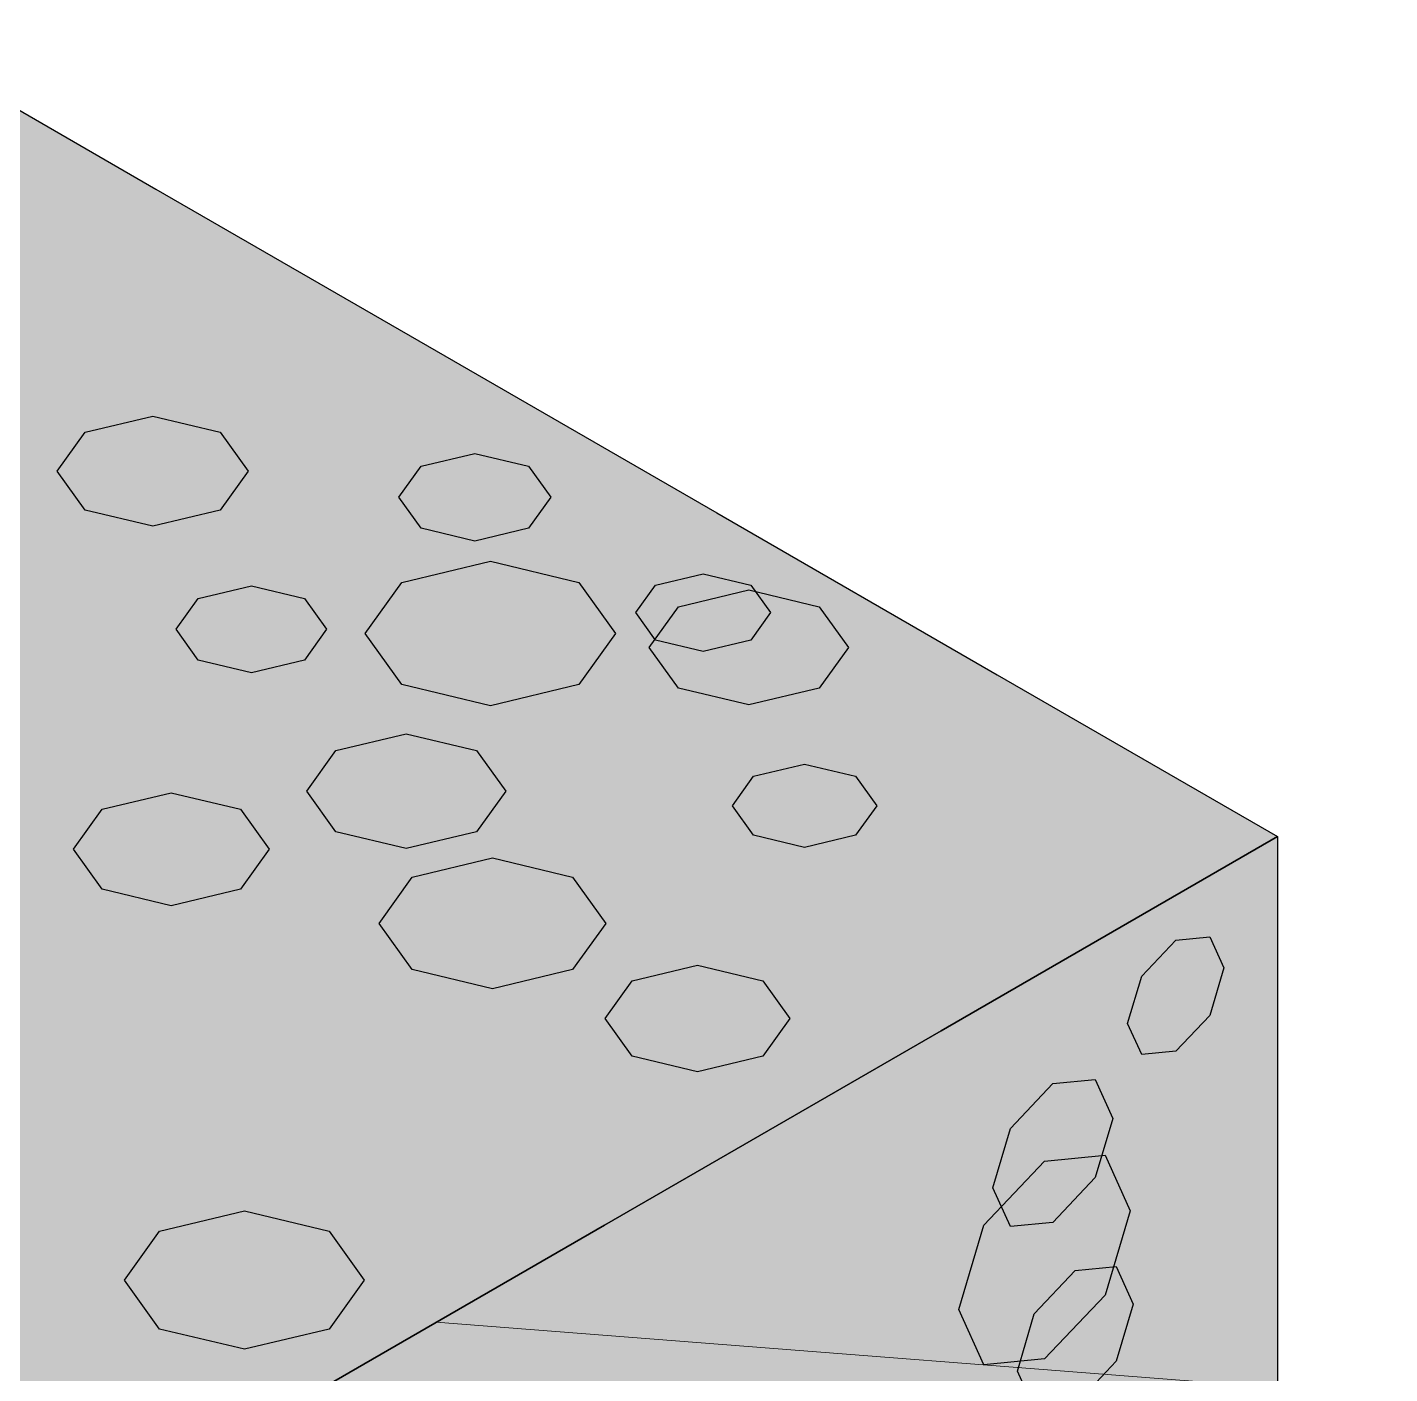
# Model space of a CAD drawing. Header units: metres. Extents: x 0 to 14.2, y 0 to 5.9.
# Drawn here: x 12.0864 to 12.2967, y 1.002 to 1.21 of the extents above; entities that cross this region are included whole.
import ezdxf

# ---------------------------------------------------------------- set-up
doc = ezdxf.new("R2010")
doc.units = ezdxf.units.M
doc.header["$LTSCALE"] = 0.25
doc.layers.add('ISO-ARISTAS', color=8, linetype='CONTINUOUS')
doc.layers.add('ISO-CONCRETO-SUP', color=254, linetype='CONTINUOUS', true_color=0xe8e8e8)
doc.layers.add('LLAMADAS', color=30, linetype='CONTINUOUS', lineweight=18)

msp = doc.modelspace()

# ---------------------------------------------------------------- linework, layer by layer
at = {"layer": 'ISO-ARISTAS', "color": 250}
for p, q in [((12.06292, 1.21), (12.10622, 1.185)), ((12.10622, 1.185), (12.14952, 1.16)), ((12.14952, 1.16), (12.19282, 1.135)), ((12.09531, 1.14746), (12.10572, 1.14995)), ((12.10572, 1.14995), (12.11613, 1.14746)), ((12.09099, 1.14144), (12.09531, 1.14746)), ((12.11613, 1.14746), (12.12045, 1.14144)), ((12.14718, 1.14219), (12.15547, 1.14418)), ((12.15547, 1.14418), (12.16377, 1.14219)), ((12.09531, 1.13543), (12.09099, 1.14144)), ((12.12045, 1.14144), (12.11613, 1.13543)), ((12.14374, 1.1374), (12.14718, 1.14219)), ((12.16377, 1.14219), (12.1672, 1.1374)), ((12.14718, 1.13261), (12.14374, 1.1374)), ((12.1672, 1.1374), (12.16377, 1.13261)), ((12.10572, 1.13294), (12.09531, 1.13543)), ((12.11613, 1.13543), (12.10572, 1.13294)), ((12.19282, 1.135), (12.23612, 1.11)), ((12.15547, 1.13063), (12.14718, 1.13261)), ((12.16377, 1.13261), (12.15547, 1.13063)), ((12.1442, 1.12426), (12.15787, 1.12753)), ((12.15787, 1.12753), (12.17153, 1.12426)), ((12.11276, 1.12176), (12.12097, 1.12372)), ((12.12097, 1.12372), (12.12918, 1.12176)), ((12.13854, 1.11637), (12.1442, 1.12426)), ((12.17153, 1.12426), (12.1772, 1.11637)), ((12.18033, 1.11959), (12.18337, 1.12383)), ((12.18337, 1.12383), (12.19072, 1.12559)), ((12.19072, 1.12559), (12.19807, 1.12383)), ((12.19807, 1.12383), (12.20111, 1.11959)), ((12.10936, 1.11702), (12.11276, 1.12176)), ((12.12918, 1.12176), (12.13258, 1.11702)), ((12.1869, 1.12049), (12.19777, 1.12309)), ((12.19777, 1.12309), (12.20864, 1.12049)), ((12.18337, 1.11535), (12.18033, 1.11959)), ((12.1824, 1.11421), (12.1869, 1.12049)), ((12.20111, 1.11959), (12.19807, 1.11535)), ((12.20864, 1.12049), (12.21315, 1.11421)), ((12.11276, 1.11227), (12.10936, 1.11702)), ((12.13258, 1.11702), (12.12918, 1.11227)), ((12.1442, 1.10848), (12.13854, 1.11637)), ((12.1772, 1.11637), (12.17153, 1.10848)), ((12.19072, 1.11359), (12.18337, 1.11535)), ((12.19807, 1.11535), (12.19072, 1.11359)), ((12.1869, 1.10793), (12.1824, 1.11421)), ((12.21315, 1.11421), (12.20864, 1.10793)), ((12.12097, 1.11031), (12.11276, 1.11227)), ((12.12918, 1.11227), (12.12097, 1.11031)), ((12.23612, 1.11), (12.27942, 1.085)), ((12.15787, 1.10521), (12.1442, 1.10848)), ((12.17153, 1.10848), (12.15787, 1.10521)), ((12.19777, 1.10533), (12.1869, 1.10793)), ((12.20864, 1.10793), (12.19777, 1.10533)), ((12.13401, 1.09828), (12.14488, 1.10088)), ((12.14488, 1.10088), (12.15574, 1.09828)), ((12.12951, 1.09201), (12.13401, 1.09828)), ((12.15574, 1.09828), (12.16024, 1.09201)), ((12.19852, 1.09431), (12.20639, 1.09619)), ((12.20639, 1.09619), (12.21426, 1.09431)), ((12.19526, 1.08977), (12.19852, 1.09431)), ((12.21426, 1.09431), (12.21752, 1.08977)), ((12.13401, 1.08573), (12.12951, 1.09201)), ((12.16024, 1.09201), (12.15574, 1.08573)), ((12.0979, 1.08922), (12.10859, 1.09177)), ((12.10859, 1.09177), (12.11927, 1.08922)), ((12.09348, 1.08305), (12.0979, 1.08922)), ((12.11927, 1.08922), (12.12369, 1.08305)), ((12.19852, 1.08522), (12.19526, 1.08977)), ((12.21752, 1.08977), (12.21426, 1.08522)), ((12.14488, 1.08314), (12.13401, 1.08573)), ((12.15574, 1.08573), (12.14488, 1.08314)), ((12.20639, 1.08334), (12.19852, 1.08522)), ((12.21426, 1.08522), (12.20639, 1.08334)), ((12.22746, 1.055), (12.27942, 1.085)), ((12.27942, 1.085), (12.22746, 1.055)), ((12.27942, 1.085), (12.27942, 1.025)), ((12.0979, 1.07688), (12.09348, 1.08305)), ((12.12369, 1.08305), (12.11927, 1.07688)), ((12.14579, 1.07875), (12.15818, 1.08171)), ((12.15818, 1.08171), (12.17056, 1.07875)), ((12.14067, 1.0716), (12.14579, 1.07875)), ((12.17056, 1.07875), (12.17569, 1.0716)), ((12.10859, 1.07433), (12.0979, 1.07688)), ((12.11927, 1.07688), (12.10859, 1.07433)), ((12.14579, 1.06445), (12.14067, 1.0716)), ((12.17569, 1.0716), (12.17056, 1.06445)), ((12.25844, 1.06346), (12.26369, 1.06901)), ((12.26369, 1.06901), (12.26895, 1.06953)), ((12.26895, 1.06953), (12.27112, 1.06472)), ((12.17975, 1.06273), (12.18984, 1.06515)), ((12.18984, 1.06515), (12.19993, 1.06273)), ((12.27112, 1.06472), (12.26895, 1.05739)), ((12.15818, 1.06149), (12.14579, 1.06445)), ((12.17056, 1.06445), (12.15818, 1.06149)), ((12.17557, 1.05691), (12.17975, 1.06273)), ((12.19993, 1.06273), (12.20411, 1.05691)), ((12.25626, 1.05614), (12.25844, 1.06346)), ((12.17975, 1.05108), (12.17557, 1.05691)), ((12.20411, 1.05691), (12.19993, 1.05108)), ((12.26895, 1.05739), (12.26369, 1.05185)), ((12.1755, 1.025), (12.22746, 1.055)), ((12.22746, 1.055), (12.1755, 1.025)), ((12.25844, 1.05133), (12.25626, 1.05614)), ((12.18984, 1.04867), (12.17975, 1.05108)), ((12.19993, 1.05108), (12.18984, 1.04867)), ((12.26369, 1.05185), (12.25844, 1.05133)), ((12.23816, 1.03992), (12.24471, 1.04684)), ((12.24471, 1.04684), (12.25127, 1.04749)), ((12.25127, 1.04749), (12.25399, 1.04148)), ((12.25399, 1.04148), (12.25127, 1.03234)), ((12.23544, 1.03077), (12.23816, 1.03992)), ((12.24343, 1.03486), (12.25278, 1.03578)), ((12.25278, 1.03578), (12.25666, 1.02722)), ((12.23408, 1.02498), (12.24343, 1.03486)), ((12.25127, 1.03234), (12.24471, 1.02542)), ((12.23816, 1.02477), (12.23544, 1.03077)), ((12.10679, 1.02406), (12.11989, 1.02719)), ((12.11989, 1.02719), (12.13298, 1.02406)), ((12.25666, 1.02722), (12.25278, 1.01419)), ((12.12354, 0.995), (12.1755, 1.025)), ((12.1755, 1.025), (12.12354, 0.995)), ((12.23021, 1.01195), (12.23408, 1.02498)), ((12.24471, 1.02542), (12.23816, 1.02477)), ((12.27942, 1.025), (12.27942, 0.965)), ((12.10137, 1.0165), (12.10679, 1.02406)), ((12.13298, 1.02406), (12.1384, 1.0165)), ((12.24819, 1.01796), (12.25451, 1.01859)), ((12.25451, 1.01859), (12.25714, 1.0128)), ((12.10679, 1.00894), (12.10137, 1.0165)), ((12.1384, 1.0165), (12.13298, 1.00894)), ((12.24186, 1.01128), (12.24819, 1.01796)), ((12.25278, 1.01419), (12.24343, 1.00432)), ((12.25714, 1.0128), (12.25451, 1.00398)), ((12.23408, 1.00339), (12.23021, 1.01195)), ((12.23924, 1.00246), (12.24186, 1.01128)), ((12.11989, 1.00581), (12.10679, 1.00894)), ((12.13298, 1.00894), (12.11989, 1.00581)), ((12.24343, 1.00432), (12.23408, 1.00339)), ((12.25451, 1.00398), (12.24819, 0.9973)), ((12.24186, 0.99667), (12.23924, 1.00246))]:
    msp.add_line(p, q, dxfattribs=at)
at = {"layer": 'ISO-CONCRETO-SUP', "true_color": 0x645f58}
for points in [[(12.06292, 1.21), (12.10622, 1.185), (12.01095, 1.18), (12.05426, 1.155)], [(12.10622, 1.185), (12.14952, 1.16), (12.05426, 1.155), (12.09756, 1.13)], [(12.14952, 1.16), (12.19282, 1.135), (12.09756, 1.13), (12.14086, 1.105)], [(12.05426, 1.155), (12.09756, 1.13), (12.00229, 1.125), (12.0456, 1.1)], [(12.19282, 1.135), (12.23612, 1.11), (12.14086, 1.105), (12.18416, 1.08)], [(12.09756, 1.13), (12.14086, 1.105), (12.0456, 1.1), (12.0889, 1.075)], [(12.23612, 1.11), (12.27942, 1.085), (12.18416, 1.08), (12.22746, 1.055)], [(12.14086, 1.105), (12.18416, 1.08), (12.0889, 1.075), (12.1322, 1.05)], [(12.0456, 1.1), (12.0889, 1.075), (11.99363, 1.07), (12.03694, 1.045)], [(12.18416, 1.08), (12.22746, 1.055), (12.1322, 1.05), (12.1755, 1.025)], [(12.0889, 1.075), (12.1322, 1.05), (12.03694, 1.045), (12.08024, 1.02)], [(12.1322, 1.05), (12.1755, 1.025), (12.08024, 1.02), (12.12354, 0.995)], [(12.08024, 1.02), (12.12354, 0.995), (12.02828, 0.99), (12.07158, 0.965)]]:
    msp.add_solid(points, dxfattribs=at)
at = {"layer": 'ISO-CONCRETO-SUP', "true_color": 0x9a917f}
for points in [[(12.09531, 1.13543), (12.09531, 1.14746), (12.10572, 1.14995)], [(12.09531, 1.13543), (12.10572, 1.14995), (12.11613, 1.14746)], [(12.09531, 1.13543), (12.09099, 1.14144), (12.09531, 1.14746)], [(12.09531, 1.13543), (12.11613, 1.14746), (12.12045, 1.14144)], [(12.09531, 1.13543), (12.12045, 1.14144), (12.11613, 1.13543)], [(12.09531, 1.13543), (12.11613, 1.13543), (12.10572, 1.13294)], [(12.1869, 1.10793), (12.1869, 1.12049), (12.19777, 1.12309)], [(12.1869, 1.10793), (12.19777, 1.12309), (12.20864, 1.12049)], [(12.1869, 1.10793), (12.1824, 1.11421), (12.1869, 1.12049)], [(12.1869, 1.10793), (12.20864, 1.12049), (12.21315, 1.11421)], [(12.1869, 1.10793), (12.21315, 1.11421), (12.20864, 1.10793)], [(12.1869, 1.10793), (12.20864, 1.10793), (12.19777, 1.10533)], [(12.19852, 1.08522), (12.19852, 1.09431), (12.20639, 1.09619)], [(12.19852, 1.08522), (12.20639, 1.09619), (12.21426, 1.09431)], [(12.19852, 1.08522), (12.19526, 1.08977), (12.19852, 1.09431)], [(12.19852, 1.08522), (12.21426, 1.09431), (12.21752, 1.08977)], [(12.19852, 1.08522), (12.21752, 1.08977), (12.21426, 1.08522)], [(12.19852, 1.08522), (12.21426, 1.08522), (12.20639, 1.08334)]]:
    msp.add_solid(points, dxfattribs=at)
at = {"layer": 'ISO-CONCRETO-SUP', "true_color": 0xa89f8e}
for points in [[(12.14718, 1.13261), (12.14718, 1.14219), (12.15547, 1.14418)], [(12.14718, 1.13261), (12.15547, 1.14418), (12.16377, 1.14219)], [(12.14718, 1.13261), (12.14374, 1.1374), (12.14718, 1.14219)], [(12.14718, 1.13261), (12.16377, 1.14219), (12.1672, 1.1374)], [(12.14718, 1.13261), (12.1672, 1.1374), (12.16377, 1.13261)], [(12.14718, 1.13261), (12.16377, 1.13261), (12.15547, 1.13063)]]:
    msp.add_solid(points, dxfattribs=at)
at = {"layer": 'ISO-CONCRETO-SUP', "true_color": 0x8f8679}
for points in [[(12.1442, 1.10848), (12.1442, 1.12426), (12.15787, 1.12753)], [(12.1442, 1.10848), (12.15787, 1.12753), (12.17153, 1.12426)], [(12.1442, 1.10848), (12.13854, 1.11637), (12.1442, 1.12426)], [(12.1442, 1.10848), (12.17153, 1.12426), (12.1772, 1.11637)], [(12.1442, 1.10848), (12.1772, 1.11637), (12.17153, 1.10848)], [(12.1442, 1.10848), (12.17153, 1.10848), (12.15787, 1.10521)], [(12.0979, 1.07688), (12.0979, 1.08922), (12.10859, 1.09177)], [(12.0979, 1.07688), (12.10859, 1.09177), (12.11927, 1.08922)], [(12.0979, 1.07688), (12.09348, 1.08305), (12.0979, 1.08922)], [(12.0979, 1.07688), (12.11927, 1.08922), (12.12369, 1.08305)], [(12.0979, 1.07688), (12.12369, 1.08305), (12.11927, 1.07688)], [(12.0979, 1.07688), (12.11927, 1.07688), (12.10859, 1.07433)], [(12.17975, 1.05108), (12.17975, 1.06273), (12.18984, 1.06515)], [(12.17975, 1.05108), (12.18984, 1.06515), (12.19993, 1.06273)], [(12.17975, 1.05108), (12.17557, 1.05691), (12.17975, 1.06273)], [(12.17975, 1.05108), (12.19993, 1.06273), (12.20411, 1.05691)], [(12.17975, 1.05108), (12.20411, 1.05691), (12.19993, 1.05108)], [(12.17975, 1.05108), (12.19993, 1.05108), (12.18984, 1.04867)]]:
    msp.add_solid(points, dxfattribs=at)
at = {"layer": 'ISO-CONCRETO-SUP', "true_color": 0x736d64}
for points in [[(12.11276, 1.11227), (12.11276, 1.12176), (12.12097, 1.12372)], [(12.11276, 1.11227), (12.12097, 1.12372), (12.12918, 1.12176)], [(12.11276, 1.11227), (12.10936, 1.11702), (12.11276, 1.12176)], [(12.11276, 1.11227), (12.12918, 1.12176), (12.13258, 1.11702)], [(12.11276, 1.11227), (12.13258, 1.11702), (12.12918, 1.11227)], [(12.11276, 1.11227), (12.12918, 1.11227), (12.12097, 1.11031)], [(12.13401, 1.08573), (12.13401, 1.09828), (12.14488, 1.10088)], [(12.13401, 1.08573), (12.14488, 1.10088), (12.15574, 1.09828)], [(12.13401, 1.08573), (12.12951, 1.09201), (12.13401, 1.09828)], [(12.13401, 1.08573), (12.15574, 1.09828), (12.16024, 1.09201)], [(12.13401, 1.08573), (12.16024, 1.09201), (12.15574, 1.08573)], [(12.13401, 1.08573), (12.15574, 1.08573), (12.14488, 1.08314)]]:
    msp.add_solid(points, dxfattribs=at)
at = {"layer": 'ISO-CONCRETO-SUP', "true_color": 0x867d70}
for points in [[(12.18337, 1.11535), (12.18033, 1.11959), (12.18337, 1.12383)], [(12.18337, 1.11535), (12.18337, 1.12383), (12.19072, 1.12559)], [(12.18337, 1.11535), (12.19072, 1.12559), (12.19807, 1.12383)], [(12.18337, 1.11535), (12.19807, 1.12383), (12.20111, 1.11959)], [(12.18337, 1.11535), (12.20111, 1.11959), (12.19807, 1.11535)], [(12.18337, 1.11535), (12.19807, 1.11535), (12.19072, 1.11359)], [(12.14579, 1.06445), (12.14579, 1.07875), (12.15818, 1.08171)], [(12.14579, 1.06445), (12.15818, 1.08171), (12.17056, 1.07875)], [(12.14579, 1.06445), (12.14067, 1.0716), (12.14579, 1.07875)], [(12.14579, 1.06445), (12.17056, 1.07875), (12.17569, 1.0716)], [(12.14579, 1.06445), (12.17569, 1.0716), (12.17056, 1.06445)], [(12.14579, 1.06445), (12.17056, 1.06445), (12.15818, 1.06149)], [(12.10679, 1.00894), (12.10679, 1.02406), (12.11989, 1.02719)], [(12.10679, 1.00894), (12.11989, 1.02719), (12.13298, 1.02406)], [(12.10679, 1.00894), (12.10137, 1.0165), (12.10679, 1.02406)], [(12.10679, 1.00894), (12.13298, 1.02406), (12.1384, 1.0165)], [(12.10679, 1.00894), (12.1384, 1.0165), (12.13298, 1.00894)], [(12.10679, 1.00894), (12.13298, 1.00894), (12.11989, 1.00581)]]:
    msp.add_solid(points, dxfattribs=at)
at = {"layer": 'ISO-CONCRETO-SUP', "true_color": 0x514d47}
for points in [[(12.27942, 1.025), (12.22746, 0.995), (12.27942, 1.085), (12.22746, 1.055)], [(12.22746, 0.995), (12.1755, 0.965), (12.22746, 1.055), (12.1755, 1.025)], [(12.1755, 0.965), (12.12354, 0.935), (12.1755, 1.025), (12.12354, 0.995)], [(12.27942, 0.965), (12.22746, 0.935), (12.27942, 1.025), (12.22746, 0.995)]]:
    msp.add_solid(points, dxfattribs=at)
at = {"layer": 'ISO-CONCRETO-SUP', "true_color": 0x888172}
for points in [[(12.27112, 1.06472), (12.25844, 1.06346), (12.26369, 1.06901)], [(12.27112, 1.06472), (12.26369, 1.06901), (12.26895, 1.06953)], [(12.27112, 1.06472), (12.25844, 1.05133), (12.25626, 1.05614)], [(12.27112, 1.06472), (12.25626, 1.05614), (12.25844, 1.06346)], [(12.27112, 1.06472), (12.26369, 1.05185), (12.25844, 1.05133)], [(12.27112, 1.06472), (12.26895, 1.05739), (12.26369, 1.05185)]]:
    msp.add_solid(points, dxfattribs=at)
at = {"layer": 'ISO-CONCRETO-SUP', "true_color": 0x746d62}
for points in [[(12.25399, 1.04148), (12.23816, 1.03992), (12.24471, 1.04684)], [(12.25399, 1.04148), (12.24471, 1.04684), (12.25127, 1.04749)], [(12.25399, 1.04148), (12.23816, 1.02477), (12.23544, 1.03077)], [(12.25399, 1.04148), (12.23544, 1.03077), (12.23816, 1.03992)], [(12.25399, 1.04148), (12.24471, 1.02542), (12.23816, 1.02477)], [(12.25399, 1.04148), (12.25127, 1.03234), (12.24471, 1.02542)]]:
    msp.add_solid(points, dxfattribs=at)
at = {"layer": 'ISO-CONCRETO-SUP', "true_color": 0x6d655a}
for points in [[(12.25666, 1.02722), (12.24343, 1.03486), (12.25278, 1.03578)], [(12.25666, 1.02722), (12.23408, 1.02498), (12.24343, 1.03486)], [(12.25666, 1.02722), (12.23408, 1.00339), (12.23021, 1.01195)], [(12.25666, 1.02722), (12.23021, 1.01195), (12.23408, 1.02498)], [(12.25666, 1.02722), (12.24343, 1.00432), (12.23408, 1.00339)], [(12.25666, 1.02722), (12.25278, 1.01419), (12.24343, 1.00432)]]:
    msp.add_solid(points, dxfattribs=at)
at = {"layer": 'ISO-CONCRETO-SUP', "true_color": 0x5d5851}
for points in [[(12.25714, 1.0128), (12.24819, 1.01796), (12.25451, 1.01859)], [(12.25714, 1.0128), (12.24186, 1.01128), (12.24819, 1.01796)], [(12.25714, 1.0128), (12.24186, 0.99667), (12.23924, 1.00246)], [(12.25714, 1.0128), (12.23924, 1.00246), (12.24186, 1.01128)], [(12.25714, 1.0128), (12.24819, 0.9973), (12.24186, 0.99667)], [(12.25714, 1.0128), (12.25451, 1.00398), (12.24819, 0.9973)]]:
    msp.add_solid(points, dxfattribs=at)
at = {"layer": 'LLAMADAS'}
msp.add_line((13.26, 0.92333), (12.14952, 1.01), dxfattribs=at)
msp.add_solid([(12.14952, 1.01), (12.16019, 1.00531), (12.16079, 1.01298)], dxfattribs=at)

doc.saveas('drawing.dxf')
